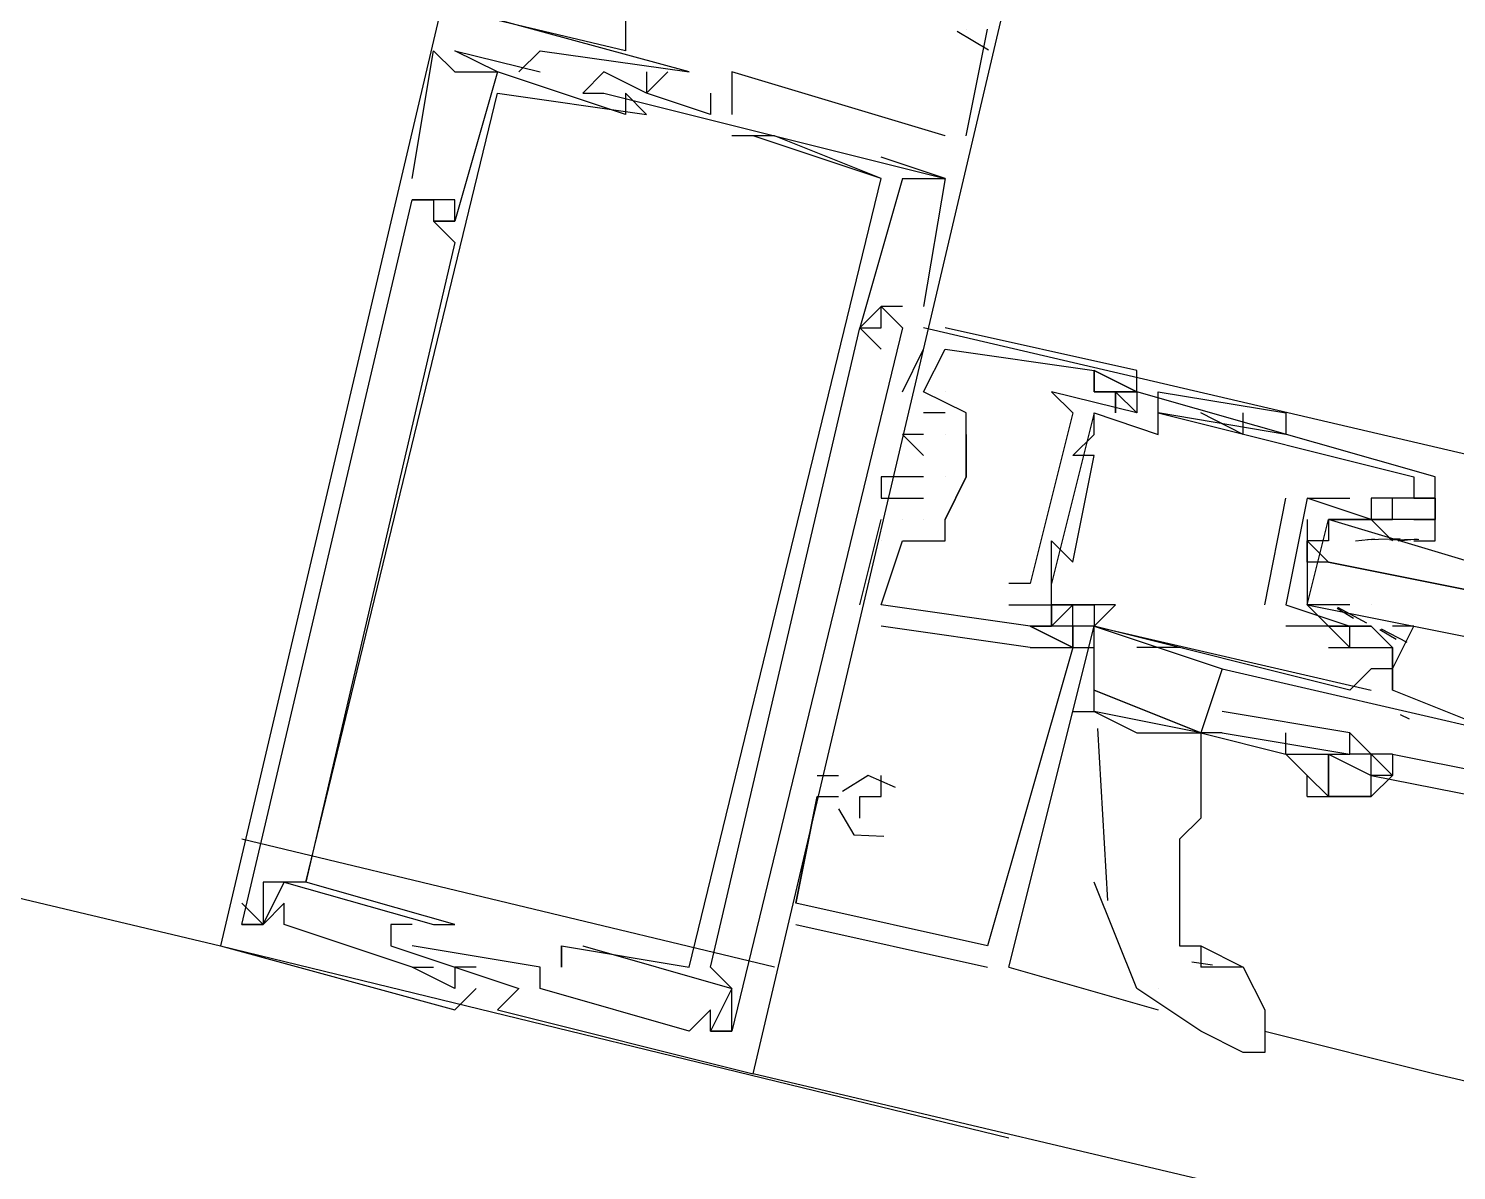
# Model space of a CAD drawing. Header units: feet. Extents: x -84 to 198, y -22 to 181.
# Drawn here: x 107.493 to 108.387, y 145.744 to 146.458 of the extents above; entities that cross this region are included whole.
import ezdxf

# ---------------------------------------------------------------- set-up
doc = ezdxf.new("R2010")
doc.units = ezdxf.units.FT
doc.layers.add('A-LINEA', color=7, linetype='CONTINUOUS')

msp = doc.modelspace()

# ---------------------------------------------------------------- linework, layer by layer
at = {"layer": 'A-LINEA'}
for p, q in [((103.52, 146.8578), (107.6133, 145.8844)), ((108.0743, 146.4566), (108.0938, 146.445)), ((108.0743, 146.4566), (108.0938, 146.445)), ((108.0743, 146.4566), (108.0938, 146.445)), ((108.08, 146.4578), (108.08, 146.4578)), ((108.08, 146.3911), (108.0933, 146.4578)), ((108.08, 146.4578), (108.08, 146.4578)), ((108.08, 146.4578), (108.08, 146.4578)), ((108.08, 146.3911), (108.0933, 146.4578)), ((108.08, 146.4578), (108.08, 146.4578)), ((108.08, 146.4578), (108.08, 146.4578)), ((108.08, 146.3911), (108.0933, 146.4578)), ((108.08, 146.4578), (108.08, 146.4578)), ((108.0933, 146.4578), (108.0933, 146.4578)), ((108.0933, 146.4578), (108.0933, 146.4578)), ((108.0933, 146.4578), (108.0933, 146.4578)), ((107.7333, 146.3644), (107.7467, 146.4444)), ((107.7333, 146.3644), (107.7467, 146.4444)), ((107.7333, 146.3644), (107.7467, 146.4444)), ((107.7467, 146.4444), (107.76, 146.4311)), ((107.7467, 146.4444), (107.7467, 146.4444)), ((107.7467, 146.4444), (107.76, 146.4311)), ((107.7467, 146.4444), (107.7467, 146.4444)), ((107.7467, 146.4444), (107.76, 146.4311)), ((107.7467, 146.4444), (107.7467, 146.4444)), ((107.76, 146.4444), (107.8133, 146.4311)), ((107.76, 146.4444), (107.76, 146.4444)), ((107.76, 146.4444), (107.76, 146.4444)), ((107.76, 146.4444), (107.8133, 146.4311)), ((107.76, 146.4444), (107.76, 146.4444)), ((107.76, 146.4444), (107.76, 146.4444)), ((107.76, 146.4444), (107.8133, 146.4311)), ((107.76, 146.4444), (107.76, 146.4444)), ((107.76, 146.4444), (107.76, 146.4444)), ((107.8133, 146.4444), (107.8133, 146.4444)), ((107.8133, 146.4444), (107.8133, 146.4444)), ((107.8133, 146.4444), (107.8133, 146.4444)), ((107.76, 146.4311), (107.76, 146.4311)), ((107.76, 146.4311), (107.76, 146.4311)), ((107.76, 146.4311), (107.76, 146.4311)), ((107.7867, 146.4311), (107.7867, 146.4311)), ((107.7867, 146.4311), (107.7867, 146.4311)), ((107.7867, 146.4311), (107.7867, 146.4311)), ((107.7867, 146.4311), (107.7867, 146.4311)), ((107.7867, 146.4311), (107.7867, 146.4311)), ((107.7867, 146.4311), (107.7867, 146.4311)), ((107.8, 146.4311), (107.8, 146.4311)), ((107.8, 146.4311), (107.8, 146.4311)), ((107.8, 146.4311), (107.8, 146.4311)), ((107.8133, 146.4311), (107.8133, 146.4311)), ((107.8133, 146.4311), (107.8133, 146.4311)), ((107.8133, 146.4311), (107.8133, 146.4311)), ((107.8533, 146.4311), (107.8533, 146.4311)), ((107.8533, 146.4311), (107.8533, 146.4311)), ((107.8533, 146.4311), (107.8533, 146.4311)), ((107.88, 146.4311), (107.88, 146.4311)), ((107.88, 146.4311), (107.88, 146.4311)), ((107.88, 146.4311), (107.88, 146.4311)), ((107.8933, 146.4311), (107.8933, 146.4311)), ((107.8933, 146.4311), (107.8933, 146.4311)), ((107.8933, 146.4311), (107.8933, 146.4311)), ((107.9067, 146.4311), (107.9067, 146.4311)), ((107.9067, 146.4311), (107.9067, 146.4311)), ((107.9067, 146.4311), (107.9067, 146.4311)), ((107.9333, 146.4311), (107.9333, 146.4311)), ((107.9333, 146.4311), (107.9333, 146.4311)), ((107.9333, 146.4311), (107.9333, 146.4311)), ((107.7867, 146.4178), (107.7867, 146.4178)), ((107.7867, 146.4178), (107.7867, 146.4178)), ((107.7867, 146.4178), (107.7867, 146.4178)), ((107.84, 146.4178), (107.84, 146.4178)), ((107.84, 146.4178), (107.84, 146.4178)), ((107.84, 146.4178), (107.84, 146.4178)), ((107.8533, 146.4178), (107.8533, 146.4178)), ((107.8533, 146.4178), (107.8533, 146.4178)), ((107.8533, 146.4178), (107.8533, 146.4178)), ((107.8667, 146.4178), (107.8667, 146.4178)), ((107.8667, 146.4178), (107.8667, 146.4178)), ((107.8667, 146.4178), (107.8667, 146.4178)), ((107.88, 146.4178), (107.88, 146.4178)), ((107.88, 146.4178), (107.88, 146.4178)), ((107.88, 146.4178), (107.88, 146.4178)), ((107.88, 146.4178), (107.88, 146.4178)), ((107.88, 146.4178), (107.88, 146.4178)), ((107.88, 146.4178), (107.88, 146.4178)), ((107.92, 146.4178), (107.92, 146.4178)), ((107.92, 146.4178), (107.92, 146.4178)), ((107.92, 146.4178), (107.92, 146.4178)), ((107.9333, 146.4178), (107.9333, 146.4178)), ((107.9333, 146.4178), (107.9333, 146.4178)), ((107.9333, 146.4178), (107.9333, 146.4178)), ((107.9333, 146.4178), (107.9333, 146.4178)), ((107.9333, 146.4178), (107.9333, 146.4178)), ((107.9333, 146.4178), (107.9333, 146.4178)), ((107.9333, 146.4178), (107.9333, 146.4178)), ((107.9333, 146.4178), (107.9333, 146.4178)), ((107.9333, 146.4178), (107.9333, 146.4178)), ((107.8667, 146.4044), (107.8667, 146.4044)), ((107.8667, 146.4044), (107.8667, 146.4044)), ((107.8667, 146.4044), (107.8667, 146.4044)), ((107.88, 146.4044), (107.88, 146.4044)), ((107.88, 146.4044), (107.88, 146.4044)), ((107.88, 146.4044), (107.88, 146.4044)), ((107.92, 146.4044), (107.92, 146.4044)), ((107.92, 146.4044), (107.92, 146.4044)), ((107.92, 146.4044), (107.92, 146.4044)), ((107.9333, 146.4044), (107.9333, 146.4044)), ((107.9333, 146.4044), (107.9333, 146.4044)), ((107.9333, 146.4044), (107.9333, 146.4044)), ((107.9333, 146.4044), (107.9333, 146.4044)), ((107.9333, 146.4044), (107.9333, 146.4044)), ((107.9333, 146.4044), (107.9333, 146.4044)), ((107.9333, 146.3911), (107.9333, 146.3911)), ((107.9333, 146.3911), (107.9333, 146.3911)), ((107.9333, 146.3911), (107.9333, 146.3911)), ((107.9467, 146.3911), (107.9467, 146.3911)), ((107.9467, 146.3911), (107.9467, 146.3911)), ((107.9467, 146.3911), (107.9467, 146.3911)), ((107.9467, 146.3911), (107.9467, 146.3911)), ((107.9467, 146.3911), (107.9467, 146.3911)), ((107.9467, 146.3911), (107.9467, 146.3911)), ((107.9467, 146.3911), (107.9467, 146.3911)), ((107.9467, 146.3911), (107.9467, 146.3911)), ((107.9467, 146.3911), (107.9467, 146.3911)), ((107.96, 146.3911), (107.96, 146.3911)), ((107.96, 146.3911), (107.96, 146.3911)), ((107.96, 146.3911), (107.96, 146.3911)), ((107.96, 146.3911), (107.96, 146.3911)), ((107.96, 146.3911), (107.96, 146.3911)), ((107.96, 146.3911), (107.96, 146.3911)), ((108.0667, 146.3911), (108.0667, 146.3911)), ((108.0667, 146.3911), (108.0667, 146.3911)), ((108.0667, 146.3911), (108.0667, 146.3911)), ((108.08, 146.3911), (108.08, 146.3911)), ((108.08, 146.3911), (108.08, 146.3911)), ((108.08, 146.3911), (108.08, 146.3911)), ((108.0267, 146.3778), (108.0267, 146.3778)), ((108.0267, 146.3778), (108.0267, 146.3778)), ((108.0267, 146.3778), (108.0267, 146.3778)), ((107.7333, 146.3644), (107.7333, 146.3644)), ((107.7333, 146.3644), (107.7333, 146.3644)), ((107.7333, 146.3644), (107.7333, 146.3644)), ((108.0267, 146.3644), (108.0267, 146.3644)), ((108.0267, 146.3644), (108.0267, 146.3644)), ((108.0267, 146.3644), (108.0267, 146.3644)), ((108.0267, 146.3644), (108.0267, 146.3644)), ((108.0267, 146.3644), (108.0267, 146.3644)), ((108.0267, 146.3644), (108.0267, 146.3644)), ((108.04, 146.3644), (108.04, 146.3644)), ((108.04, 146.3644), (108.04, 146.3644)), ((108.04, 146.3644), (108.04, 146.3644)), ((108.0667, 146.3644), (108.0667, 146.3644)), ((108.0667, 146.3644), (108.0667, 146.3644)), ((108.0667, 146.3644), (108.0667, 146.3644)), ((108.0667, 146.3644), (108.0667, 146.3644)), ((108.0667, 146.3644), (108.0667, 146.3644)), ((108.0667, 146.3644), (108.0667, 146.3644)), ((107.7333, 146.3511), (107.7333, 146.3511)), ((107.7333, 146.3511), (107.7333, 146.3511)), ((107.7333, 146.3511), (107.7333, 146.3511)), ((107.7333, 146.3511), (107.7333, 146.3511)), ((107.7333, 146.3511), (107.7333, 146.3511)), ((107.7333, 146.3511), (107.7333, 146.3511)), ((107.7467, 146.3511), (107.7467, 146.3511)), ((107.7467, 146.3511), (107.7467, 146.3511)), ((107.7467, 146.3511), (107.7467, 146.3511)), ((107.7467, 146.3511), (107.7467, 146.3511)), ((107.7467, 146.3511), (107.7467, 146.3511)), ((107.7467, 146.3511), (107.7467, 146.3511)), ((107.76, 146.3511), (107.76, 146.3511)), ((107.76, 146.3511), (107.76, 146.3511)), ((107.76, 146.3511), (107.76, 146.3511)), ((107.7467, 146.3378), (107.7467, 146.3378)), ((107.7467, 146.3378), (107.7467, 146.3378)), ((107.7467, 146.3378), (107.7467, 146.3378)), ((107.7467, 146.3378), (107.7467, 146.3378)), ((107.7467, 146.3378), (107.7467, 146.3378)), ((107.7467, 146.3378), (107.7467, 146.3378)), ((107.7467, 146.3378), (107.7467, 146.3378)), ((107.7467, 146.3378), (107.7467, 146.3378)), ((107.7467, 146.3378), (107.7467, 146.3378)), ((107.76, 146.3378), (107.76, 146.3378)), ((107.76, 146.3378), (107.76, 146.3378)), ((107.76, 146.3378), (107.76, 146.3378)), ((107.76, 146.3378), (107.76, 146.3378)), ((107.76, 146.3378), (107.76, 146.3378)), ((107.76, 146.3378), (107.76, 146.3378)), ((107.76, 146.3244), (107.76, 146.3244)), ((107.76, 146.3244), (107.76, 146.3244)), ((107.76, 146.3244), (107.76, 146.3244)), ((108.0267, 146.2844), (108.0267, 146.2844)), ((108.0267, 146.2844), (108.0267, 146.2844)), ((108.0267, 146.2844), (108.0267, 146.2844)), ((108.0267, 146.2844), (108.0267, 146.2844)), ((108.0267, 146.2844), (108.0267, 146.2844)), ((108.0267, 146.2844), (108.0267, 146.2844)), ((108.0267, 146.2844), (108.0267, 146.2844)), ((108.0267, 146.2844), (108.0267, 146.2844)), ((108.0267, 146.2844), (108.0267, 146.2844)), ((108.04, 146.2844), (108.04, 146.2844)), ((108.04, 146.2844), (108.04, 146.2844)), ((108.04, 146.2844), (108.04, 146.2844)), ((108.0533, 146.2844), (108.0533, 146.2844)), ((108.0533, 146.2844), (108.0533, 146.2844)), ((108.0533, 146.2844), (108.0533, 146.2844)), ((108.0133, 146.2711), (108.0133, 146.2711)), ((108.0133, 146.2711), (108.0133, 146.2711)), ((108.0267, 146.2578), (108.0133, 146.2711)), ((108.0133, 146.2711), (108.0133, 146.2711)), ((108.0133, 146.2711), (108.0133, 146.2711)), ((108.0133, 146.2711), (108.0133, 146.2711)), ((108.0267, 146.2578), (108.0133, 146.2711)), ((108.0133, 146.2711), (108.0133, 146.2711)), ((108.0133, 146.2711), (108.0133, 146.2711)), ((108.0133, 146.2711), (108.0133, 146.2711)), ((108.0267, 146.2578), (108.0133, 146.2711)), ((108.0133, 146.2711), (108.0133, 146.2711)), ((108.0267, 146.2711), (108.0267, 146.2711)), ((108.0267, 146.2711), (108.0267, 146.2711)), ((108.0267, 146.2711), (108.0267, 146.2711)), ((108.0267, 146.2711), (108.0267, 146.2711)), ((108.0267, 146.2711), (108.0267, 146.2711)), ((108.0267, 146.2711), (108.0267, 146.2711)), ((108.0267, 146.2711), (108.0267, 146.2711)), ((108.0267, 146.2711), (108.0267, 146.2711)), ((108.0267, 146.2711), (108.0267, 146.2711)), ((108.04, 146.2711), (108.04, 146.2711)), ((108.04, 146.2711), (108.04, 146.2711)), ((108.04, 146.2711), (108.04, 146.2711)), ((108.4533, 146.1778), (108.0533, 146.2711)), ((108.0667, 146.2711), (108.0667, 146.2711)), ((108.0667, 146.2711), (108.0667, 146.2711)), ((108.0667, 146.2711), (108.0667, 146.2711)), ((108.0267, 146.2578), (108.0267, 146.2578)), ((108.0267, 146.2578), (108.0267, 146.2578)), ((108.0267, 146.2578), (108.0267, 146.2578)), ((108.04, 146.2311), (108.0533, 146.2578)), ((108.04, 146.2311), (108.0533, 146.2578)), ((108.04, 146.2311), (108.0533, 146.2578)), ((108.0533, 146.2578), (108.0533, 146.2578)), ((108.0533, 146.2578), (108.0533, 146.2578)), ((108.0533, 146.2578), (108.0533, 146.2578)), ((108.0667, 146.2578), (108.0667, 146.2578)), ((108.0667, 146.2578), (108.0667, 146.2578)), ((108.0667, 146.2578), (108.0667, 146.2578)), ((108.0667, 146.2578), (108.0667, 146.2578)), ((108.0667, 146.2578), (108.0667, 146.2578)), ((108.0667, 146.2578), (108.0667, 146.2578)), ((108.16, 146.2444), (108.16, 146.2444)), ((108.16, 146.2444), (108.16, 146.2444)), ((108.16, 146.2444), (108.16, 146.2444)), ((108.16, 146.2444), (108.16, 146.2444)), ((108.16, 146.2444), (108.16, 146.2444)), ((108.16, 146.2444), (108.16, 146.2444)), ((108.1867, 146.2444), (108.1867, 146.2444)), ((108.1867, 146.2444), (108.1867, 146.2444)), ((108.1867, 146.2444), (108.1867, 146.2444)), ((108.04, 146.2311), (108.04, 146.2311)), ((108.04, 146.2311), (108.04, 146.2311)), ((108.04, 146.2311), (108.04, 146.2311)), ((108.0533, 146.2311), (108.0533, 146.2311)), ((108.0533, 146.2311), (108.0533, 146.2311)), ((108.0533, 146.2311), (108.0533, 146.2311)), ((108.0533, 146.2311), (108.0533, 146.2311)), ((108.0533, 146.2311), (108.0533, 146.2311)), ((108.0533, 146.2311), (108.0533, 146.2311)), ((108.0667, 146.2311), (108.0667, 146.2311)), ((108.0667, 146.2311), (108.0667, 146.2311)), ((108.0667, 146.2311), (108.0667, 146.2311)), ((108.1333, 146.2311), (108.1333, 146.2311)), ((108.16, 146.2311), (108.16, 146.2311)), ((108.16, 146.2311), (108.16, 146.2311)), ((108.16, 146.2311), (108.16, 146.2311)), ((108.16, 146.2311), (108.16, 146.2311)), ((108.16, 146.2311), (108.16, 146.2311)), ((108.16, 146.2311), (108.16, 146.2311)), ((108.1733, 146.2311), (108.1733, 146.2311)), ((108.1733, 146.2311), (108.1733, 146.2311)), ((108.1733, 146.2311), (108.1733, 146.2311)), ((108.1733, 146.2311), (108.1733, 146.2311)), ((108.1867, 146.2311), (108.1867, 146.2311)), ((108.1867, 146.2311), (108.1867, 146.2311)), ((108.1867, 146.2311), (108.1867, 146.2311)), ((108.1867, 146.2311), (108.1867, 146.2311)), ((108.1867, 146.2311), (108.1867, 146.2311)), ((108.1867, 146.2311), (108.1867, 146.2311)), ((108.1867, 146.2311), (108.1867, 146.2311)), ((108.2, 146.2311), (108.2, 146.2311)), ((108.0667, 146.2178), (108.0533, 146.2178)), ((108.0533, 146.2178), (108.0533, 146.2178)), ((108.0667, 146.2178), (108.0533, 146.2178)), ((108.0533, 146.2178), (108.0533, 146.2178)), ((108.0667, 146.2178), (108.0533, 146.2178)), ((108.0533, 146.2178), (108.0533, 146.2178)), ((108.0667, 146.2178), (108.0667, 146.2178)), ((108.0667, 146.2178), (108.0667, 146.2178)), ((108.0667, 146.2178), (108.0667, 146.2178)), ((108.08, 146.2178), (108.08, 146.2178)), ((108.08, 146.2178), (108.08, 146.2178)), ((108.08, 146.2178), (108.08, 146.2178)), ((108.16, 146.2178), (108.1333, 146.1111)), ((108.16, 146.2178), (108.1333, 146.1111)), ((108.16, 146.2178), (108.1333, 146.1111)), ((108.1467, 146.2178), (108.1467, 146.2178)), ((108.16, 146.2178), (108.16, 146.2178)), ((108.1867, 146.2178), (108.1867, 146.2178)), ((108.2, 146.2178), (108.2, 146.2178)), ((108.28, 146.2044), (108.2, 146.2178)), ((108.28, 146.2044), (108.2, 146.2178)), ((108.2533, 146.2044), (108.2267, 146.2178)), ((108.2267, 146.2178), (108.2267, 146.2178)), ((108.2533, 146.2044), (108.2533, 146.2178)), ((108.28, 146.2178), (108.28, 146.2178)), ((108.04, 146.2044), (108.04, 146.2044)), ((108.04, 146.2044), (108.04, 146.2044)), ((108.04, 146.2044), (108.04, 146.2044)), ((108.0533, 146.2044), (108.0533, 146.2044)), ((108.0533, 146.2044), (108.0533, 146.2044)), ((108.0533, 146.2044), (108.0533, 146.2044)), ((108.0667, 146.2044), (108.0667, 146.2044)), ((108.0667, 146.2044), (108.0667, 146.2044)), ((108.0667, 146.2044), (108.0667, 146.2044)), ((108.08, 146.2044), (108.08, 146.2044)), ((108.08, 146.2044), (108.08, 146.2044)), ((108.08, 146.2044), (108.08, 146.2044)), ((108.16, 146.2044), (108.16, 146.2044)), ((108.2, 146.2044), (108.2, 146.2044)), ((108.0533, 146.1911), (108.0533, 146.1911)), ((108.0533, 146.1911), (108.0533, 146.1911)), ((108.0533, 146.1911), (108.0533, 146.1911)), ((108.1467, 146.1911), (108.1467, 146.1911)), ((108.16, 146.1911), (108.16, 146.1911)), ((108.0267, 146.1778), (108.0267, 146.1778)), ((108.0267, 146.1778), (108.0267, 146.1778)), ((108.0267, 146.1778), (108.0267, 146.1778)), ((108.04, 146.1778), (108.04, 146.1778)), ((108.04, 146.1778), (108.04, 146.1778)), ((108.04, 146.1778), (108.04, 146.1778)), ((108.0533, 146.1778), (108.0533, 146.1778)), ((108.0533, 146.1778), (108.0533, 146.1778)), ((108.0533, 146.1778), (108.0533, 146.1778)), ((108.0667, 146.1778), (108.0667, 146.1778)), ((108.0667, 146.1778), (108.0667, 146.1778)), ((108.0667, 146.1778), (108.0667, 146.1778)), ((108.08, 146.1778), (108.08, 146.1778)), ((108.08, 146.1778), (108.08, 146.1778)), ((108.08, 146.1778), (108.08, 146.1778)), ((108.08, 146.1778), (108.08, 146.1778)), ((108.08, 146.1778), (108.08, 146.1778)), ((108.36, 146.1778), (108.36, 146.1778)), ((108.3733, 146.1778), (108.3733, 146.1778)), ((108.0267, 146.1644), (108.0267, 146.1644)), ((108.0267, 146.1644), (108.0267, 146.1644)), ((108.0267, 146.1644), (108.0267, 146.1644)), ((108.0533, 146.1644), (108.0533, 146.1644)), ((108.0533, 146.1644), (108.0533, 146.1644)), ((108.0533, 146.1644), (108.0533, 146.1644)), ((108.2667, 146.0978), (108.28, 146.1644)), ((108.28, 146.1644), (108.28, 146.1644)), ((108.2933, 146.1644), (108.2933, 146.1644)), ((108.2933, 146.1644), (108.2933, 146.1644)), ((108.32, 146.1644), (108.32, 146.1644)), ((108.3333, 146.1644), (108.3333, 146.1644)), ((108.3333, 146.1644), (108.3333, 146.1644)), ((108.3467, 146.1644), (108.3467, 146.1644)), ((108.36, 146.1644), (108.36, 146.1644)), ((108.36, 146.1644), (108.36, 146.1644)), ((108.3733, 146.1644), (108.3733, 146.1644)), ((108.0133, 146.0978), (108.0267, 146.1511)), ((108.0133, 146.0978), (108.0267, 146.1511)), ((108.0133, 146.0978), (108.0267, 146.1511)), ((108.0267, 146.1511), (108.0267, 146.1511)), ((108.0267, 146.1511), (108.0267, 146.1511)), ((108.0267, 146.1511), (108.0267, 146.1511)), ((108.04, 146.1511), (108.04, 146.1511)), ((108.04, 146.1511), (108.04, 146.1511)), ((108.04, 146.1511), (108.04, 146.1511)), ((108.04, 146.1511), (108.04, 146.1511)), ((108.04, 146.1511), (108.04, 146.1511)), ((108.04, 146.1511), (108.04, 146.1511)), ((108.0533, 146.1511), (108.0533, 146.1511)), ((108.0533, 146.1511), (108.0533, 146.1511)), ((108.0533, 146.1511), (108.0533, 146.1511)), ((108.0667, 146.1511), (108.0667, 146.1511)), ((108.0667, 146.1511), (108.0667, 146.1511)), ((108.0667, 146.1511), (108.0667, 146.1511)), ((108.0667, 146.1511), (108.0667, 146.1511)), ((108.2933, 146.1511), (108.2933, 146.1111)), ((108.32, 146.1511), (108.32, 146.1511)), ((108.3333, 146.1511), (108.3333, 146.1511)), ((108.3333, 146.1511), (108.3333, 146.1511)), ((108.3333, 146.1511), (108.3467, 146.1378)), ((108.3467, 146.1511), (108.3467, 146.1511)), ((108.3467, 146.1511), (108.3467, 146.1511)), ((108.36, 146.1511), (108.36, 146.1511)), ((108.3733, 146.1511), (108.3733, 146.1511)), ((108.0267, 146.1378), (108.0267, 146.1378)), ((108.0267, 146.1378), (108.0267, 146.1378)), ((108.0267, 146.1378), (108.0267, 146.1378)), ((108.04, 146.1378), (108.04, 146.1378)), ((108.04, 146.1378), (108.04, 146.1378)), ((108.04, 146.1378), (108.04, 146.1378)), ((108.0667, 146.1378), (108.0667, 146.1378)), ((108.0667, 146.1378), (108.0667, 146.1378)), ((108.0667, 146.1378), (108.0667, 146.1378)), ((108.1333, 146.1378), (108.1333, 146.1378)), ((108.2933, 146.1244), (108.2933, 146.1378)), ((108.3236, 146.1379), (108.3354, 146.139)), ((108.3311, 146.1386), (108.3515, 146.1392)), ((108.3333, 146.1378), (108.3333, 146.1378)), ((108.3449, 146.1385), (108.3632, 146.1388)), ((108.3467, 146.1378), (108.3467, 146.1378)), ((108.3502, 146.1379), (108.3621, 146.139)), ((108.1467, 146.1244), (108.1467, 146.1244)), ((108.1067, 146.1111), (108.1067, 146.1111)), ((108.12, 146.1111), (108.12, 146.1111)), ((108.1333, 146.1111), (108.1333, 146.1111)), ((108.0133, 146.0978), (108.0133, 146.0978)), ((108.0133, 146.0978), (108.0133, 146.0978)), ((108.0133, 146.0978), (108.0133, 146.0978)), ((108.0267, 146.0978), (108.0267, 146.0978)), ((108.0267, 146.0978), (108.0267, 146.0978)), ((108.0267, 146.0978), (108.0267, 146.0978)), ((108.0267, 146.0978), (108.0267, 146.0978)), ((108.0267, 146.0978), (108.0267, 146.0978)), ((108.0267, 146.0978), (108.0267, 146.0978)), ((108.1067, 146.0978), (108.1067, 146.0978)), ((108.1333, 146.0978), (108.1333, 146.0978)), ((108.1333, 146.0844), (108.1333, 146.0978)), ((108.1333, 146.0844), (108.1333, 146.0978)), ((108.1333, 146.0844), (108.1333, 146.0978)), ((108.1333, 146.0844), (108.1333, 146.0978)), ((108.1333, 146.0844), (108.1333, 146.0978)), ((108.1333, 146.0844), (108.1333, 146.0978)), ((108.1467, 146.0844), (108.1467, 146.0978)), ((108.1467, 146.0844), (108.1467, 146.0978)), ((108.1467, 146.0844), (108.1467, 146.0978)), ((108.1467, 146.0844), (108.1467, 146.0978)), ((108.1467, 146.0844), (108.1467, 146.0978)), ((108.1467, 146.0844), (108.1467, 146.0978)), ((108.16, 146.0978), (108.16, 146.0978)), ((108.1733, 146.0978), (108.1733, 146.0978)), ((108.2667, 146.0978), (108.2667, 146.0978)), ((108.28, 146.0978), (108.28, 146.0978)), ((108.28, 146.0978), (108.28, 146.0978)), ((108.3067, 146.0978), (108.3067, 146.0978)), ((108.3222, 146.0893), (108.312, 146.0955)), ((108.3305, 146.0864), (108.3125, 146.0961)), ((108.3333, 146.0978), (108.3333, 146.0978)), ((108.12, 146.0711), (108.0267, 146.0844)), ((108.0267, 146.0844), (108.0267, 146.0844)), ((108.12, 146.0711), (108.0267, 146.0844)), ((108.0267, 146.0844), (108.0267, 146.0844)), ((108.12, 146.0711), (108.0267, 146.0844)), ((108.0267, 146.0844), (108.0267, 146.0844)), ((108.12, 146.0844), (108.12, 146.0844)), ((108.12, 146.0844), (108.12, 146.0844)), ((108.12, 146.0844), (108.12, 146.0844)), ((108.12, 146.0844), (108.12, 146.0844)), ((108.12, 146.0844), (108.12, 146.0844)), ((108.12, 146.0844), (108.12, 146.0844)), ((108.12, 146.0844), (108.12, 146.0844)), ((108.12, 146.0844), (108.12, 146.0844)), ((108.12, 146.0844), (108.12, 146.0844)), ((108.1333, 146.0844), (108.1333, 146.0844)), ((108.1333, 146.0844), (108.1333, 146.0844)), ((108.1333, 146.0844), (108.1333, 146.0844)), ((108.1333, 146.0844), (108.1333, 146.0844)), ((108.1333, 146.0844), (108.1333, 146.0844)), ((108.1333, 146.0844), (108.1333, 146.0844)), ((108.1467, 146.0844), (108.1467, 146.0844)), ((108.1467, 146.0844), (108.1467, 146.0844)), ((108.1467, 146.0844), (108.1467, 146.0844)), ((108.16, 146.0844), (108.3333, 146.0444)), ((108.16, 146.0844), (108.16, 146.0844)), ((108.16, 146.0844), (108.16, 146.0844)), ((108.16, 146.0844), (108.16, 146.0844)), ((108.16, 146.0844), (108.24, 146.0578)), ((108.16, 146.0844), (108.16, 146.0844)), ((108.16, 146.0844), (108.16, 146.0844)), ((108.28, 146.0844), (108.28, 146.0844)), ((108.3067, 146.0844), (108.3067, 146.0844)), ((108.3067, 146.0844), (108.3067, 146.0844)), ((108.32, 146.0844), (108.32, 146.0844)), ((108.32, 146.0844), (108.32, 146.0844)), ((108.3333, 146.0844), (108.32, 146.0844)), ((108.3333, 146.0844), (108.3333, 146.0844)), ((108.3489, 146.076), (108.3387, 146.0822)), ((108.3559, 146.0742), (108.3397, 146.0826)), ((108.12, 146.0711), (108.12, 146.0711)), ((108.12, 146.0711), (108.12, 146.0711)), ((108.12, 146.0711), (108.12, 146.0711)), ((108.1467, 146.0711), (108.16, 146.0711)), ((108.1467, 146.0711), (108.1467, 146.0711)), ((108.1467, 146.0711), (108.1467, 146.0711)), ((108.1467, 146.0711), (108.1467, 146.0711)), ((108.1467, 146.0711), (108.1467, 146.0711)), ((108.1467, 146.0711), (108.1467, 146.0711)), ((108.1467, 146.0711), (108.1467, 146.0711)), ((108.2133, 146.0711), (108.1867, 146.0711)), ((108.3067, 146.0711), (108.3067, 146.0711)), ((108.32, 146.0711), (108.32, 146.0711)), ((108.3467, 146.0444), (108.3467, 146.0711)), ((108.3467, 146.0711), (108.3467, 146.0711)), ((108.3467, 146.0711), (108.3467, 146.0711)), ((108.3333, 146.0578), (108.3333, 146.0578)), ((108.3467, 146.0578), (108.3467, 146.0578)), ((108.3467, 146.0444), (108.3467, 146.0578)), ((108.3467, 146.0444), (108.3467, 146.0578)), ((108.3467, 146.0444), (108.3467, 146.0578)), ((108.32, 146.0444), (108.32, 146.0444)), ((108.3333, 146.0444), (108.3333, 146.0444)), ((108.3467, 146.0444), (108.3467, 146.0444)), ((108.1467, 146.0311), (108.16, 146.0311)), ((108.3573, 146.0263), (108.3517, 146.029)), ((108.3573, 146.0263), (108.3517, 146.029)), ((108.3573, 146.0263), (108.3517, 146.029)), ((108.1621, 146.0204), (108.1683, 145.9128)), ((108.2267, 146.0178), (108.2267, 146.0178)), ((108.24, 146.0178), (108.2267, 146.0178)), ((108.2267, 146.0178), (108.2267, 146.0178)), ((108.2267, 146.0178), (108.28, 146.0044)), ((108.3467, 146.0044), (108.4133, 145.9911)), ((107.9867, 145.9911), (108, 145.9911)), ((107.9867, 145.9911), (107.9867, 145.9911)), ((107.9867, 145.9911), (108, 145.9911)), ((107.9867, 145.9911), (107.9867, 145.9911)), ((107.9867, 145.9911), (108, 145.9911)), ((107.9867, 145.9911), (107.9867, 145.9911)), ((108, 145.9911), (108, 145.9911)), ((108, 145.9911), (108, 145.9911)), ((108, 145.9911), (108, 145.9911)), ((108.0267, 145.9911), (108.0267, 145.9911)), ((108.0267, 145.9911), (108.0267, 145.9911)), ((108.0267, 145.9911), (108.0267, 145.9911)), ((108.3333, 145.9911), (108.4, 145.9778)), ((107.9867, 145.9778), (107.9733, 145.9111)), ((107.9867, 145.9778), (107.9733, 145.9111)), ((107.9867, 145.9778), (107.9733, 145.9111)), ((107.9867, 145.9778), (107.9867, 145.9778)), ((107.9867, 145.9778), (107.9867, 145.9778)), ((107.9867, 145.9778), (107.9867, 145.9778)), ((107.9867, 145.9778), (107.9867, 145.9778)), ((107.9867, 145.9778), (107.9867, 145.9778)), ((107.9867, 145.9778), (107.9867, 145.9778)), ((108, 145.9778), (108, 145.9778)), ((108, 145.9778), (108, 145.9778)), ((108, 145.9778), (108, 145.9778)), ((108.0133, 145.9778), (108.0133, 145.9778)), ((108.0133, 145.9778), (108.0133, 145.9778)), ((108.0133, 145.9778), (108.0133, 145.9778)), ((108.0267, 145.9778), (108.0267, 145.9778)), ((108.0267, 145.9778), (108.0267, 145.9778)), ((108.0267, 145.9778), (108.0267, 145.9778)), ((108.0133, 145.9644), (108.0133, 145.9644)), ((108.0133, 145.9644), (108.0133, 145.9644)), ((108.0133, 145.9644), (108.0133, 145.9644)), ((107.96, 145.8711), (107.6267, 145.9511)), ((107.64, 145.9244), (107.64, 145.9244)), ((107.64, 145.9244), (107.64, 145.9244)), ((107.64, 145.9244), (107.64, 145.9244)), ((107.6533, 145.9244), (107.6533, 145.9244)), ((107.6533, 145.9244), (107.6533, 145.9244)), ((107.6533, 145.9244), (107.6533, 145.9244)), ((107.6667, 145.9244), (107.6667, 145.9244)), ((107.6667, 145.9244), (107.6667, 145.9244)), ((107.6667, 145.9244), (107.6667, 145.9244)), ((107.6667, 145.9244), (107.6667, 145.9244)), ((107.6667, 145.9244), (107.6667, 145.9244)), ((107.6667, 145.9244), (107.6667, 145.9244)), ((107.6267, 145.9111), (107.6267, 145.9111)), ((107.6267, 145.9111), (107.6267, 145.9111)), ((107.6267, 145.9111), (107.6267, 145.9111)), ((107.6533, 145.9111), (107.6533, 145.9111)), ((107.6533, 145.9111), (107.6533, 145.9111)), ((107.6533, 145.9111), (107.6533, 145.9111)), ((107.9733, 145.9111), (107.9733, 145.9111)), ((107.9733, 145.9111), (107.9733, 145.9111)), ((107.9733, 145.9111), (107.9733, 145.9111)), ((107.9733, 145.9111), (107.9733, 145.9111)), ((107.9733, 145.9111), (107.9733, 145.9111)), ((107.9733, 145.9111), (107.9733, 145.9111)), ((107.6267, 145.8978), (107.6267, 145.8978)), ((107.6267, 145.8978), (107.6267, 145.8978)), ((107.6267, 145.8978), (107.6267, 145.8978)), ((107.64, 145.8978), (107.64, 145.8978)), ((107.64, 145.8978), (107.64, 145.8978)), ((107.64, 145.8978), (107.64, 145.8978)), ((107.64, 145.8978), (107.64, 145.8978)), ((107.64, 145.8978), (107.64, 145.8978)), ((107.64, 145.8978), (107.64, 145.8978)), ((107.64, 145.8978), (107.64, 145.8978)), ((107.64, 145.8978), (107.64, 145.8978)), ((107.64, 145.8978), (107.64, 145.8978)), ((107.6533, 145.8978), (107.6533, 145.8978)), ((107.6533, 145.8978), (107.6533, 145.8978)), ((107.6533, 145.8978), (107.6533, 145.8978)), ((107.72, 145.8978), (107.72, 145.8978)), ((107.72, 145.8978), (107.72, 145.8978)), ((107.72, 145.8978), (107.72, 145.8978)), ((107.7333, 145.8978), (107.7333, 145.8978)), ((107.7333, 145.8978), (107.7333, 145.8978)), ((107.7333, 145.8978), (107.7333, 145.8978)), ((107.7467, 145.8978), (107.7467, 145.8978)), ((107.7467, 145.8978), (107.7467, 145.8978)), ((107.7467, 145.8978), (107.7467, 145.8978)), ((107.76, 145.8978), (107.76, 145.8978)), ((107.76, 145.8978), (107.76, 145.8978)), ((107.76, 145.8978), (107.76, 145.8978)), ((107.9733, 145.8978), (108.0933, 145.8711)), ((107.9733, 145.8978), (107.9733, 145.8978)), ((107.9733, 145.8978), (108.0933, 145.8711)), ((107.9733, 145.8978), (107.9733, 145.8978)), ((107.9733, 145.8978), (108.0933, 145.8711)), ((107.9733, 145.8978), (107.9733, 145.8978)), ((107.6133, 145.8844), (108.1067, 145.7644)), ((107.6133, 145.8844), (107.6133, 145.8844)), ((107.6133, 145.8844), (107.6133, 145.8844)), ((107.6133, 145.8844), (107.6133, 145.8844)), ((107.72, 145.8844), (107.72, 145.8844)), ((107.72, 145.8844), (107.72, 145.8844)), ((107.72, 145.8844), (107.72, 145.8844)), ((107.7333, 145.8844), (107.7333, 145.8844)), ((107.7333, 145.8844), (107.7333, 145.8844)), ((107.7333, 145.8844), (107.7333, 145.8844)), ((107.8267, 145.8844), (107.8267, 145.8844)), ((107.8267, 145.8844), (107.8267, 145.8844)), ((107.8267, 145.8844), (107.8267, 145.8844)), ((107.8267, 145.8844), (107.8267, 145.8844)), ((107.8267, 145.8844), (107.8267, 145.8844)), ((107.8267, 145.8844), (107.8267, 145.8844)), ((107.84, 145.8844), (107.84, 145.8844)), ((107.84, 145.8844), (107.84, 145.8844)), ((107.84, 145.8844), (107.84, 145.8844)), ((108.0933, 145.8844), (108.0933, 145.8844)), ((108.0933, 145.8844), (108.0933, 145.8844)), ((108.0933, 145.8844), (108.0933, 145.8844)), ((108.2267, 145.8844), (108.2533, 145.8711)), ((107.7333, 145.8711), (107.7333, 145.8711)), ((107.7333, 145.8711), (107.7333, 145.8711)), ((107.7333, 145.8711), (107.7333, 145.8711)), ((107.7333, 145.8711), (107.7333, 145.8711)), ((107.7333, 145.8711), (107.7333, 145.8711)), ((107.7333, 145.8711), (107.7333, 145.8711)), ((107.7467, 145.8711), (107.7467, 145.8711)), ((107.7467, 145.8711), (107.7467, 145.8711)), ((107.7467, 145.8711), (107.7467, 145.8711)), ((107.76, 145.8711), (107.76, 145.8711)), ((107.76, 145.8711), (107.76, 145.8711)), ((107.76, 145.8711), (107.76, 145.8711)), ((107.7733, 145.8711), (107.7733, 145.8711)), ((107.7733, 145.8711), (107.7733, 145.8711)), ((107.7733, 145.8711), (107.7733, 145.8711)), ((107.8133, 145.8711), (107.8133, 145.8711)), ((107.8133, 145.8711), (107.8133, 145.8711)), ((107.8133, 145.8711), (107.8133, 145.8711)), ((107.8267, 145.8711), (107.8267, 145.8711)), ((107.8267, 145.8711), (107.8267, 145.8711)), ((107.8267, 145.8711), (107.8267, 145.8711)), ((107.9067, 145.8711), (107.9067, 145.8711)), ((107.9067, 145.8711), (107.9067, 145.8711)), ((107.9067, 145.8711), (107.9067, 145.8711)), ((107.92, 145.8711), (107.92, 145.8711)), ((107.92, 145.8711), (107.92, 145.8711)), ((107.92, 145.8711), (107.92, 145.8711)), ((108.0933, 145.8711), (108.0933, 145.8711)), ((108.0933, 145.8711), (108.0933, 145.8711)), ((108.0933, 145.8711), (108.0933, 145.8711)), ((108.1067, 145.8711), (108.2, 145.8444)), ((108.1067, 145.8711), (108.1067, 145.8711)), ((108.1067, 145.8711), (108.1067, 145.8711)), ((108.1067, 145.8711), (108.1067, 145.8711)), ((108.1067, 145.8711), (108.1067, 145.8711)), ((108.1067, 145.8711), (108.1067, 145.8711)), ((108.1067, 145.8711), (108.1067, 145.8711)), ((108.2212, 145.8744), (108.2341, 145.8726)), ((108.2533, 145.8711), (108.2267, 145.8711)), ((107.76, 145.8578), (107.76, 145.8578)), ((107.76, 145.8578), (107.76, 145.8578)), ((107.76, 145.8578), (107.76, 145.8578)), ((107.7733, 145.8578), (107.7733, 145.8578)), ((107.7733, 145.8578), (107.7733, 145.8578)), ((107.7733, 145.8578), (107.7733, 145.8578)), ((107.8, 145.8578), (107.8, 145.8578)), ((107.8, 145.8578), (107.8, 145.8578)), ((107.8, 145.8578), (107.8, 145.8578)), ((107.8133, 145.8578), (107.8133, 145.8578)), ((107.8133, 145.8578), (107.8133, 145.8578)), ((107.8133, 145.8578), (107.8133, 145.8578)), ((107.9333, 145.8578), (107.9333, 145.8578)), ((107.9333, 145.8578), (107.9333, 145.8578)), ((107.9333, 145.8578), (107.9333, 145.8578)), ((107.9333, 145.8578), (107.9333, 145.8578)), ((107.9333, 145.8578), (107.9333, 145.8578)), ((107.9333, 145.8578), (107.9333, 145.8578)), ((108.2, 145.8578), (108.2, 145.8578)), ((107.76, 145.8444), (107.76, 145.8444)), ((107.76, 145.8444), (107.76, 145.8444)), ((107.76, 145.8444), (107.76, 145.8444)), ((107.7867, 145.8444), (107.7867, 145.8444)), ((107.7867, 145.8444), (107.7867, 145.8444)), ((107.7867, 145.8444), (107.7867, 145.8444)), ((107.92, 145.8444), (107.92, 145.8444)), ((107.92, 145.8444), (107.92, 145.8444)), ((107.92, 145.8444), (107.92, 145.8444)), ((107.9067, 145.8311), (107.9067, 145.8311)), ((107.9067, 145.8311), (107.9067, 145.8311)), ((107.9067, 145.8311), (107.9067, 145.8311)), ((107.92, 145.8311), (107.92, 145.8311)), ((107.92, 145.8311), (107.92, 145.8311)), ((107.92, 145.8311), (107.92, 145.8311)), ((107.92, 145.8311), (107.92, 145.8311)), ((107.92, 145.8311), (107.92, 145.8311)), ((107.92, 145.8311), (107.92, 145.8311)), ((107.9333, 145.8311), (107.9333, 145.8311)), ((107.9333, 145.8311), (107.9333, 145.8311)), ((107.9333, 145.8311), (107.9333, 145.8311)), ((107.9333, 145.8311), (107.9333, 145.8311)), ((107.9333, 145.8311), (107.9333, 145.8311)), ((107.9333, 145.8311), (107.9333, 145.8311)), ((108.2667, 145.8311), (108.3733, 145.8044)), ((107.9467, 145.8044), (107.9467, 145.8044)), ((107.9467, 145.8044), (107.9467, 145.8044)), ((116.5333, 143.7778), (107.9467, 145.8044)), ((107.9467, 145.8044), (107.9467, 145.8044)), ((108.3733, 145.8044), (112.2267, 144.8978))]:
    msp.add_line(p, q, dxfattribs=at)
for points in [[(103.5467, 147.4844), (107.8667, 146.4711), (107.8667, 146.4578), (107.8667, 146.4444), (103.5467, 147.4711), (103.5467, 147.4844)], [(107.7733, 146.5644), (107.6133, 145.8844), (107.76, 145.8444), (107.7733, 145.8578)], [(107.7733, 146.5644), (107.6133, 145.8844), (107.76, 145.8444), (107.7733, 145.8578)], [(107.7733, 146.5644), (107.6133, 145.8844), (107.76, 145.8444), (107.7733, 145.8578)], [(107.8, 146.4311), (107.8133, 146.4444), (107.9067, 146.4311), (107.76, 146.4711), (107.7733, 146.5244)], [(107.8, 146.4311), (107.8133, 146.4444), (107.9067, 146.4311), (107.76, 146.4711), (107.7733, 146.5244)], [(107.8, 146.4311), (107.8133, 146.4444), (107.9067, 146.4311), (107.76, 146.4711), (107.7733, 146.5244)], [(107.7333, 145.8978), (107.72, 145.8978), (107.72, 145.8844), (107.8, 145.8578), (107.7867, 145.8444), (107.9467, 145.8044), (108.1067, 146.4844), (108.0933, 146.4844), (108.0933, 146.4711)], [(107.7333, 145.8978), (107.72, 145.8978), (107.72, 145.8844), (107.8, 145.8578), (107.7867, 145.8444), (107.9467, 145.8044), (108.1067, 146.4844), (108.0933, 146.4844), (108.0933, 146.4711)], [(107.7333, 145.8978), (107.72, 145.8978), (107.72, 145.8844), (107.8, 145.8578), (107.7867, 145.8444), (107.9467, 145.8044), (108.1067, 146.4844), (108.0933, 146.4844), (108.0933, 146.4711)], [(107.6267, 145.8978), (107.64, 145.8978), (107.6533, 145.9244), (107.7467, 145.8978), (107.76, 145.8978), (107.6667, 145.9244), (107.7867, 146.4178), (107.88, 146.4044), (107.88, 146.4044), (107.8667, 146.4178), (107.8667, 146.4044), (107.7867, 146.4311), (107.76, 146.4444)], [(107.6267, 145.8978), (107.64, 145.8978), (107.6533, 145.9244), (107.7467, 145.8978), (107.76, 145.8978), (107.6667, 145.9244), (107.7867, 146.4178), (107.88, 146.4044), (107.88, 146.4044), (107.8667, 146.4178), (107.8667, 146.4044), (107.7867, 146.4311), (107.76, 146.4444)], [(107.6267, 145.8978), (107.64, 145.8978), (107.6533, 145.9244), (107.7467, 145.8978), (107.76, 145.8978), (107.6667, 145.9244), (107.7867, 146.4178), (107.88, 146.4044), (107.88, 146.4044), (107.8667, 146.4178), (107.8667, 146.4044), (107.7867, 146.4311), (107.76, 146.4444)], [(107.76, 146.4311), (107.7867, 146.4311), (107.76, 146.3378), (107.7467, 146.3378)], [(107.76, 146.4311), (107.7867, 146.4311), (107.76, 146.3378), (107.7467, 146.3378)], [(107.76, 146.4311), (107.7867, 146.4311), (107.76, 146.3378), (107.7467, 146.3378)], [(107.88, 146.4311), (107.88, 146.4178), (107.8533, 146.4311), (107.84, 146.4178), (107.8533, 146.4178), (108.0667, 146.3644), (108.0533, 146.2844)], [(107.88, 146.4311), (107.88, 146.4178), (107.8533, 146.4311), (107.84, 146.4178), (107.8533, 146.4178), (108.0667, 146.3644), (108.0533, 146.2844)], [(107.88, 146.4311), (107.88, 146.4178), (107.8533, 146.4311), (107.84, 146.4178), (107.8533, 146.4178), (108.0667, 146.3644), (108.0533, 146.2844)], [(107.92, 146.4178), (107.92, 146.4044), (107.88, 146.4178), (107.8933, 146.4311)], [(107.92, 146.4178), (107.92, 146.4044), (107.88, 146.4178), (107.8933, 146.4311)], [(107.92, 146.4178), (107.92, 146.4044), (107.88, 146.4178), (107.8933, 146.4311)], [(108.0667, 146.3911), (107.9333, 146.4311), (107.9333, 146.4178), (107.9333, 146.4044)], [(108.0667, 146.3911), (107.9333, 146.4311), (107.9333, 146.4178), (107.9333, 146.4044)], [(108.0667, 146.3911), (107.9333, 146.4311), (107.9333, 146.4178), (107.9333, 146.4044)], [(107.8267, 145.8844), (107.8267, 145.8711), (107.8267, 145.8844), (107.9067, 145.8711), (108.0267, 146.3644), (107.9467, 146.3911), (107.9467, 146.3911)], [(107.8267, 145.8844), (107.8267, 145.8711), (107.8267, 145.8844), (107.9067, 145.8711), (108.0267, 146.3644), (107.9467, 146.3911), (107.9467, 146.3911)], [(107.8267, 145.8844), (107.8267, 145.8711), (107.8267, 145.8844), (107.9067, 145.8711), (108.0267, 146.3644), (107.9467, 146.3911), (107.9467, 146.3911)], [(108.0267, 146.3644), (107.96, 146.3911), (107.9467, 146.3911), (107.9333, 146.3911)], [(108.0267, 146.3644), (107.96, 146.3911), (107.9467, 146.3911), (107.9333, 146.3911)], [(108.0267, 146.3644), (107.96, 146.3911), (107.9467, 146.3911), (107.9333, 146.3911)], [(108.04, 146.3644), (108.0667, 146.3644), (108.0267, 146.3778)], [(108.04, 146.3644), (108.0667, 146.3644), (108.0267, 146.3778)], [(108.04, 146.3644), (108.0667, 146.3644), (108.0267, 146.3778)], [(108.04, 146.3644), (108.0133, 146.2711), (108.0267, 146.2711), (108.0267, 146.2844)], [(108.04, 146.3644), (108.0133, 146.2711), (108.0267, 146.2711), (108.0267, 146.2844)], [(108.04, 146.3644), (108.0133, 146.2711), (108.0267, 146.2711), (108.0267, 146.2844)], [(107.6267, 145.8978), (107.7333, 146.3511), (107.7467, 146.3511)], [(107.7467, 146.3511), (107.7467, 146.3511), (107.7467, 146.3378), (107.76, 146.3244), (107.6667, 145.9244), (107.64, 145.9244), (107.64, 145.8978), (107.6267, 145.9111)], [(107.6267, 145.8978), (107.7333, 146.3511), (107.7467, 146.3511)], [(107.7467, 146.3511), (107.7467, 146.3511), (107.7467, 146.3378), (107.76, 146.3244), (107.6667, 145.9244), (107.64, 145.9244), (107.64, 145.8978), (107.6267, 145.9111)], [(107.6267, 145.8978), (107.7333, 146.3511), (107.7467, 146.3511)], [(107.7467, 146.3511), (107.7467, 146.3511), (107.7467, 146.3378), (107.76, 146.3244), (107.6667, 145.9244), (107.64, 145.9244), (107.64, 145.8978), (107.6267, 145.9111)], [(107.7467, 146.3378), (107.76, 146.3378), (107.76, 146.3511), (107.7333, 146.3511)], [(107.7467, 146.3378), (107.76, 146.3378), (107.76, 146.3511), (107.7333, 146.3511)], [(107.7467, 146.3378), (107.76, 146.3378), (107.76, 146.3511), (107.7333, 146.3511)], [(108.04, 146.2844), (108.0267, 146.2844), (108.0133, 146.2711), (108.0267, 146.2711), (108.0267, 146.2844), (108.04, 146.2711), (107.9333, 145.8311), (107.92, 145.8311), (107.92, 145.8444), (107.9067, 145.8311), (107.8133, 145.8578), (107.8133, 145.8711), (107.7333, 145.8844)], [(108.04, 146.2844), (108.0267, 146.2844), (108.0133, 146.2711), (108.0267, 146.2711), (108.0267, 146.2844), (108.04, 146.2711), (107.9333, 145.8311), (107.92, 145.8311), (107.92, 145.8444), (107.9067, 145.8311), (107.8133, 145.8578), (107.8133, 145.8711), (107.7333, 145.8844)], [(108.04, 146.2844), (108.0267, 146.2844), (108.0133, 146.2711), (108.0267, 146.2711), (108.0267, 146.2844), (108.04, 146.2711), (107.9333, 145.8311), (107.92, 145.8311), (107.92, 145.8444), (107.9067, 145.8311), (107.8133, 145.8578), (107.8133, 145.8711), (107.7333, 145.8844)], [(107.84, 145.8844), (107.9333, 145.8578), (107.92, 145.8311), (107.9333, 145.8311), (107.9333, 145.8578), (107.92, 145.8711), (108.0133, 146.2711), (108.0267, 146.2578)], [(107.84, 145.8844), (107.9333, 145.8578), (107.92, 145.8311), (107.9333, 145.8311), (107.9333, 145.8578), (107.92, 145.8711), (108.0133, 146.2711), (108.0267, 146.2578)], [(107.84, 145.8844), (107.9333, 145.8578), (107.92, 145.8311), (107.9333, 145.8311), (107.9333, 145.8578), (107.92, 145.8711), (108.0133, 146.2711), (108.0267, 146.2578)], [(108.0267, 146.2711), (108.0267, 146.2711), (108.0267, 146.2711)], [(108.0267, 146.2711), (108.0267, 146.2711), (108.0267, 146.2711)], [(108.0267, 146.2711), (108.0267, 146.2711), (108.0267, 146.2711)], [(108.0533, 146.2311), (108.0667, 146.2578), (108.16, 146.2444), (108.16, 146.2311), (108.16, 146.2444), (108.1867, 146.2311), (108.1733, 146.2311), (108.1867, 146.2311), (108.1867, 146.2444), (108.0667, 146.2711)], [(108.0533, 146.2311), (108.0667, 146.2578), (108.16, 146.2444), (108.16, 146.2311), (108.16, 146.2444), (108.1867, 146.2311), (108.1733, 146.2311), (108.1867, 146.2311), (108.1867, 146.2444), (108.0667, 146.2711)], [(108.0533, 146.2311), (108.0667, 146.2578), (108.16, 146.2444), (108.16, 146.2311), (108.16, 146.2444), (108.1867, 146.2311), (108.1733, 146.2311), (108.1867, 146.2311), (108.1867, 146.2444), (108.0667, 146.2711)], [(108.1867, 146.2311), (108.1867, 146.2311), (108.16, 146.2444), (108.16, 146.2444), (108.1867, 146.2311)], [(108.1067, 145.8711), (108.16, 146.0844), (108.1467, 146.0844), (108.1467, 146.0711), (108.12, 146.0844), (108.1333, 146.0844), (108.12, 146.0844), (108.0267, 146.0978), (108.04, 146.1378), (108.0667, 146.1378), (108.0667, 146.1511), (108.08, 146.1778), (108.08, 146.2044), (108.08, 146.2178), (108.0533, 146.2311)], [(108.1067, 145.8711), (108.16, 146.0844), (108.1467, 146.0844), (108.1467, 146.0711), (108.12, 146.0844), (108.1333, 146.0844), (108.12, 146.0844), (108.0267, 146.0978), (108.04, 146.1378), (108.0667, 146.1378), (108.0667, 146.1511), (108.08, 146.1778), (108.08, 146.2044), (108.08, 146.2178), (108.0533, 146.2311)], [(108.1067, 145.8711), (108.16, 146.0844), (108.1467, 146.0844), (108.1467, 146.0711), (108.12, 146.0844), (108.1333, 146.0844), (108.12, 146.0844), (108.0267, 146.0978), (108.04, 146.1378), (108.0667, 146.1378), (108.0667, 146.1511), (108.08, 146.1778), (108.08, 146.2044), (108.08, 146.2178), (108.0533, 146.2311)], [(108.36, 146.1511), (108.3733, 146.1511), (108.3733, 146.1778), (108.1867, 146.2311), (108.1867, 146.2178), (108.1333, 146.2311), (108.1467, 146.2178), (108.12, 146.1111), (108.1067, 146.1111)], [(108.1733, 146.2311), (108.1733, 146.2178), (108.1733, 146.2311), (108.16, 146.2311), (108.1733, 146.2311), (108.1867, 146.2178)], [(108.1733, 146.2178), (108.1733, 146.2311), (108.1733, 146.2178), (108.1733, 146.2311)], [(108.2, 146.2178), (108.2, 146.2311), (108.28, 146.2178), (108.28, 146.2044)], [(108.32, 146.0444), (108.16, 146.0844), (108.1733, 146.0978), (108.1333, 146.0978), (108.1333, 146.1111), (108.1333, 146.1378), (108.1467, 146.1244), (108.16, 146.1911), (108.1467, 146.1911), (108.16, 146.2044), (108.16, 146.2178), (108.2, 146.2044), (108.2, 146.2178), (108.36, 146.1778), (108.36, 146.1644), (108.3733, 146.1644), (108.36, 146.1644), (108.3333, 146.1644), (108.3333, 146.1644)], [(108.0533, 146.2044), (108.04, 146.2044), (108.0533, 146.1911)], [(108.0533, 146.2044), (108.04, 146.2044), (108.0533, 146.1911)], [(108.0533, 146.2044), (108.04, 146.2044), (108.0533, 146.1911)], [(108.08, 146.2044), (108.08, 146.1778), (108.08, 146.1778), (108.0667, 146.1511)], [(108.0533, 146.1778), (108.04, 146.1778), (108.0267, 146.1778), (108.0267, 146.1644), (108.0533, 146.1644)], [(108.0533, 146.1778), (108.04, 146.1778), (108.0267, 146.1778), (108.0267, 146.1644), (108.0533, 146.1644)], [(108.0533, 146.1778), (108.04, 146.1778), (108.0267, 146.1778), (108.0267, 146.1644), (108.0533, 146.1644)], [(108.3467, 146.1511), (108.3333, 146.1511), (108.3467, 146.1511), (108.3467, 146.1644), (108.3333, 146.1644), (108.3333, 146.1511), (108.2933, 146.1644), (108.28, 146.0978), (108.32, 146.0844), (108.3067, 146.0844), (108.32, 146.0711), (108.32, 146.0844), (108.3333, 146.0844), (108.3333, 146.0844)], [(108.2933, 146.1644), (108.2933, 146.1644), (108.32, 146.1644)], [(108.36, 146.1378), (108.3733, 146.1378), (108.3733, 146.1644), (108.3733, 146.1511), (108.36, 146.1511), (108.3333, 146.1511), (108.32, 146.1511), (108.3067, 146.1511)], [(108.32, 146.0978), (108.3067, 146.0978), (108.2933, 146.0978), (108.3067, 146.1511), (108.32, 146.1511), (108.3333, 146.1511)], [(108.44, 146.1111), (108.3067, 146.1511), (108.3067, 146.1378), (108.2933, 146.1378), (108.3067, 146.1244), (108.44, 146.0978), (108.3067, 146.1244), (108.2933, 146.1244), (108.2933, 146.1111), (108.2933, 146.0978), (108.4267, 146.0711)], [(108.1067, 146.0978), (108.16, 146.0978), (108.16, 146.0844)], [(108.1333, 146.0978), (108.1333, 146.0844), (108.1333, 146.0978)], [(108.1467, 146.0978), (108.1333, 146.0844), (108.1467, 146.0978)], [(108.1333, 146.0978), (108.1333, 146.0844), (108.1333, 146.0978)], [(108.1333, 146.0978), (108.1333, 146.0844), (108.1333, 146.0978)], [(108.1467, 146.0978), (108.1333, 146.0844), (108.1467, 146.0978)], [(108.1333, 146.0978), (108.1333, 146.0844), (108.1333, 146.0978)], [(108.1333, 146.0978), (108.1333, 146.0844), (108.1333, 146.0978)], [(108.1467, 146.0978), (108.1333, 146.0844), (108.1467, 146.0978)], [(108.1333, 146.0978), (108.1333, 146.0844), (108.1333, 146.0978)], [(108.2933, 146.0978), (108.3067, 146.0844), (108.32, 146.0844), (108.3333, 146.0844), (108.3467, 146.0711), (108.3467, 146.0578), (108.36, 146.0844), (108.3467, 146.0844)], [(108.1467, 146.0844), (108.1467, 146.0844), (108.12, 146.0844), (108.12, 146.0844), (108.1467, 146.0711), (108.1467, 146.0844)], [(108.1467, 146.0844), (108.1467, 146.0844), (108.12, 146.0844), (108.12, 146.0844), (108.1467, 146.0711), (108.1467, 146.0844)], [(108.1467, 146.0844), (108.1467, 146.0844), (108.12, 146.0844), (108.12, 146.0844), (108.1467, 146.0711), (108.1467, 146.0844)], [(108.24, 146.0578), (108.2267, 146.0178), (108.16, 146.0444), (108.16, 146.0844)], [(108.3067, 146.0844), (108.3067, 146.0844), (108.28, 146.0844)], [(108.12, 146.0711), (108.1467, 146.0711), (108.0933, 145.8844), (107.9733, 145.9111), (107.9867, 145.9778), (108, 145.9778)], [(108.12, 146.0711), (108.1467, 146.0711), (108.0933, 145.8844), (107.9733, 145.9111), (107.9867, 145.9778), (108, 145.9778)], [(108.12, 146.0711), (108.1467, 146.0711), (108.0933, 145.8844), (107.9733, 145.9111), (107.9867, 145.9778), (108, 145.9778)], [(108.3067, 146.0711), (108.3467, 146.0711), (108.3467, 146.0578), (108.3333, 146.0578), (108.32, 146.0444)], [(108.24, 146.0578), (108.4133, 146.0178), (108.3467, 146.0444), (108.3467, 146.0578), (108.3467, 146.0578)], [(108.3467, 146.0578), (108.3467, 146.0578), (108.3467, 146.0444)], [(108.3467, 146.0578), (108.3467, 146.0578), (108.3467, 146.0444)], [(108.2267, 146.0178), (108.2267, 146.0178), (108.16, 146.0311), (108.16, 146.0444), (108.2267, 146.0178), (108.2267, 146.0178), (108.2267, 146.0178)], [(108.16, 146.0311), (108.1867, 146.0178), (108.2133, 146.0178), (108.2267, 146.0178), (108.2267, 146.0178), (108.28, 146.0044)], [(108.24, 146.0178), (108.32, 146.0044), (108.32, 146.0178), (108.24, 146.0311)], [(108.2267, 146.0178), (108.2267, 145.9911), (108.2267, 145.9778), (108.2267, 145.9644), (108.2133, 145.9511), (108.2133, 145.9378), (108.2133, 145.9244), (108.2133, 145.9111), (108.2133, 145.8978), (108.2133, 145.8844), (108.2267, 145.8844), (108.2267, 145.8711)], [(108.2933, 145.9778), (108.2933, 145.9911), (108.28, 146.0044), (108.28, 146.0178)], [(108.3333, 146.0044), (108.3333, 146.0044), (108.32, 146.0178)], [(108.28, 146.0044), (108.3067, 146.0044), (108.3067, 146.0044), (108.32, 146.0044)], [(108.2933, 145.9911), (108.3067, 145.9778), (108.3067, 146.0044)], [(108.3067, 146.0044), (108.3333, 145.9911), (108.3333, 146.0044), (108.32, 146.0044)], [(108.3067, 146.0044), (108.3067, 145.9778), (108.3333, 145.9778), (108.3333, 145.9911)], [(108.3467, 146.0044), (108.3467, 145.9911), (108.3467, 145.9911), (108.3333, 145.9778), (108.3333, 145.9778)], [(108.3467, 146.0044), (108.3333, 146.0044), (108.3467, 145.9911), (108.3333, 145.9911)], [(108.0357, 145.9835), (108.0185, 145.9911), (108.0026, 145.981)], [(108.0357, 145.9835), (108.0185, 145.9911), (108.0026, 145.981)], [(108.0357, 145.9835), (108.0185, 145.9911), (108.0026, 145.981)], [(108.0133, 145.9644), (108.0133, 145.9778), (108.0133, 145.9778), (108.0267, 145.9778), (108.0267, 145.9911)], [(108.0133, 145.9644), (108.0133, 145.9778), (108.0133, 145.9778), (108.0267, 145.9778), (108.0267, 145.9911)], [(108.0133, 145.9644), (108.0133, 145.9778), (108.0133, 145.9778), (108.0267, 145.9778), (108.0267, 145.9911)], [(108.2933, 145.9778), (108.3067, 145.9778), (108.3067, 145.9778)], [(108.3333, 145.9778), (108.32, 145.9778), (108.3067, 145.9778), (108.3067, 145.9778), (108.3067, 145.9778), (108.3067, 145.9778)], [(108.3333, 145.9778), (108.3333, 145.9778), (108.32, 145.9778)], [(108, 145.9701), (108.0097, 145.954), (108.0285, 145.953)], [(108, 145.9701), (108.0097, 145.954), (108.0285, 145.953)], [(108, 145.9701), (108.0097, 145.954), (108.0285, 145.953)], [(108.2533, 145.8178), (108.2267, 145.8311), (108.1867, 145.8578), (108.16, 145.9244)], [(107.7333, 145.8711), (107.6533, 145.8978), (107.6533, 145.9111), (107.64, 145.8978), (107.6267, 145.8978)], [(107.7333, 145.8711), (107.6533, 145.8978), (107.6533, 145.9111), (107.64, 145.8978), (107.6267, 145.8978)], [(107.7333, 145.8711), (107.6533, 145.8978), (107.6533, 145.9111), (107.64, 145.8978), (107.6267, 145.8978)], [(107.7733, 145.8711), (107.76, 145.8711), (107.76, 145.8578), (107.7333, 145.8711), (107.7467, 145.8711)], [(107.7733, 145.8711), (107.76, 145.8711), (107.76, 145.8578), (107.7333, 145.8711), (107.7467, 145.8711)], [(107.7733, 145.8711), (107.76, 145.8711), (107.76, 145.8578), (107.7333, 145.8711), (107.7467, 145.8711)], [(108.2533, 145.8711), (108.2667, 145.8444), (108.2667, 145.8178), (108.2533, 145.8178)]]:
    msp.add_lwpolyline(points, dxfattribs=at)

doc.saveas('drawing.dxf')
